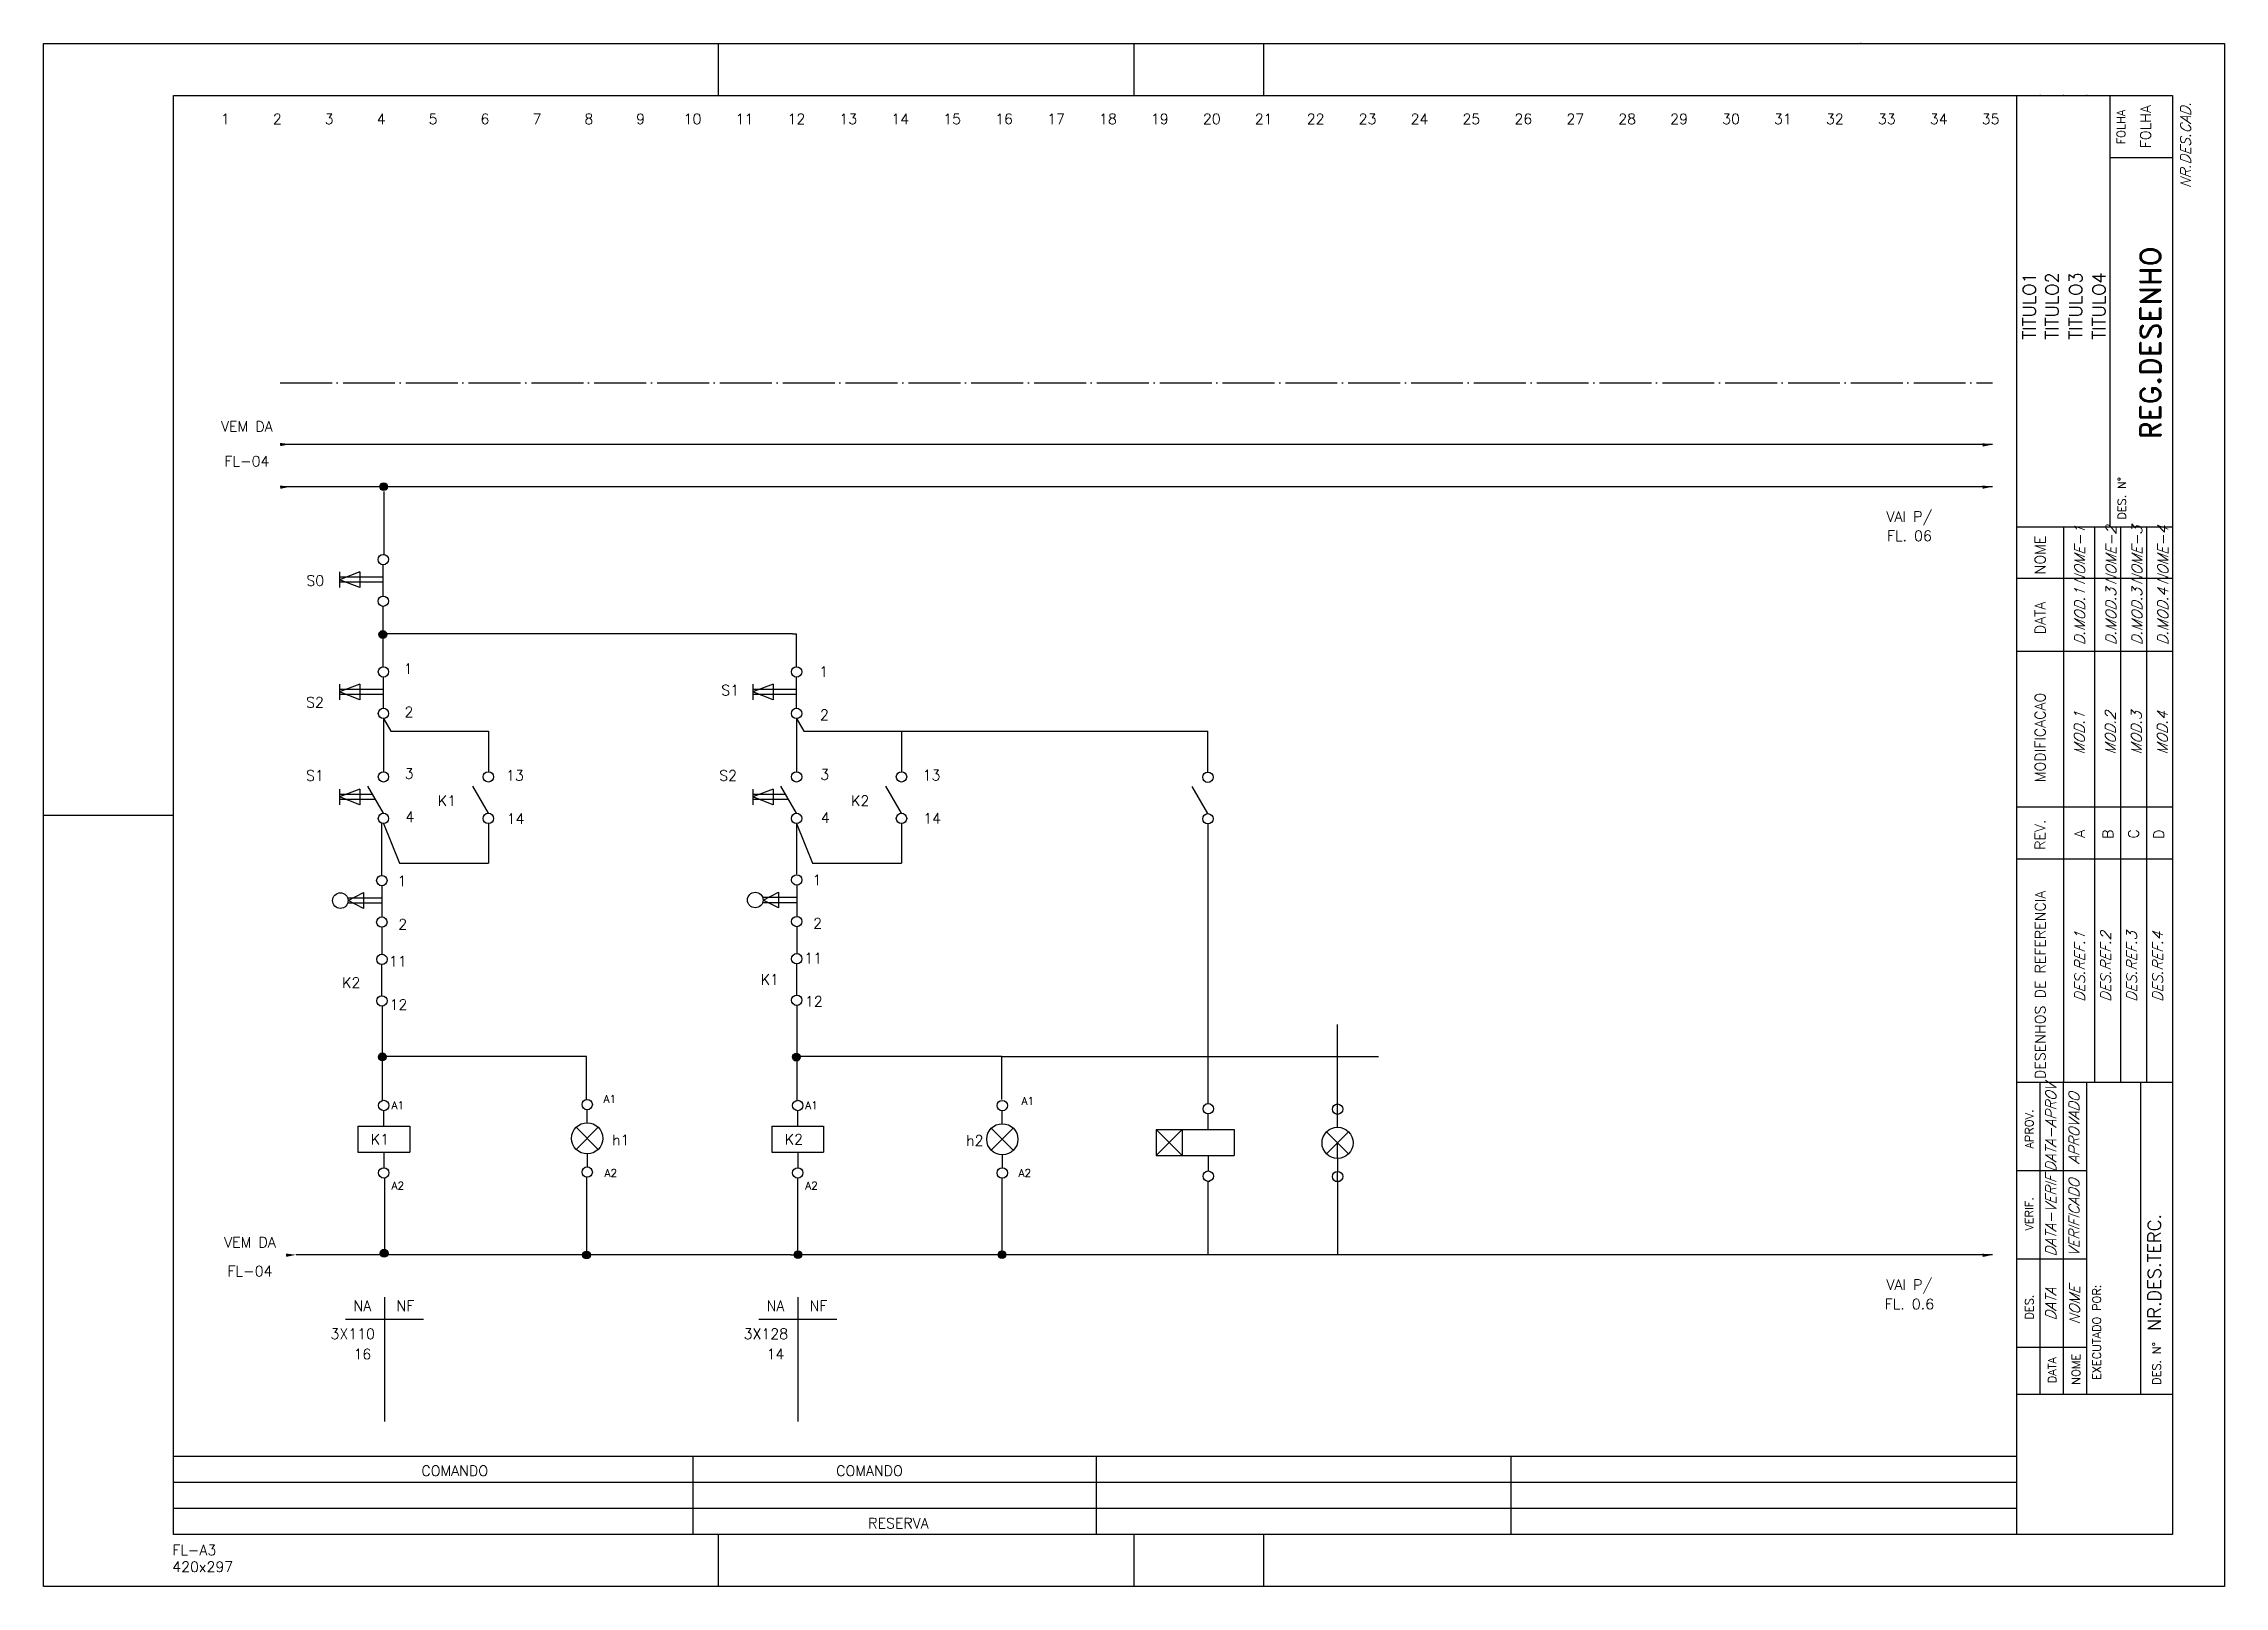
# Model space of a CAD drawing. Extents: x 0 to 420, y 5 to 302.
import ezdxf
from ezdxf.enums import TextEntityAlignment as Align

# ---------------------------------------------------------------- set-up
doc = ezdxf.new("R2010")
doc.units = 0
doc.header["$MEASUREMENT"] = 0
doc.linetypes.add('CENTRO3', pattern=[12, 10, -1, 0, -1])
doc.layers.get('0').update_dxf_attribs({"color": 1, "linetype": 'CONTINUOUS'})
for name, color, linetype in [('CARIMBO', 7, 'CONTINUOUS'), ('CENTRO3', 5, 'CENTRO3'), ('CON', 1, 'CONTINUOUS'), ('DES', 7, 'CONTINUOUS'), ('GERAL', 1, 'CONTINUOUS'), ('SIM', 1, 'CONTINUOUS'), ('TEXTO', 6, 'CONTINUOUS'), ('WIDTH', 4, 'CONTINUOUS')]:
    doc.layers.add(name, color=color, linetype=linetype)
doc.styles.add('ROMAND', font='romand')
doc.styles.add('ROMANS', font='romans')

# ---------------------------------------------------------------- blocks, each defined once
blk = doc.blocks.new('*X6')
at = {"color": 0}
for p, q in [((55.16, -82.02), (55.88, -81.3)), ((55.17, -82.19), (56.04, -81.31)), ((55.2, -81.81), (55.66, -81.34)), ((55.21, -82.32), (56.18, -81.35)), ((55.27, -82.44), (56.3, -81.41)), ((55.34, -82.54), (56.4, -81.49)), ((55.43, -82.63), (56.49, -81.58)), ((55.54, -82.7), (56.56, -81.68)), ((55.66, -82.76), (56.61, -81.8)), ((55.8, -82.79), (56.65, -81.94)), ((55.97, -82.8), (56.65, -82.12)), ((56.21, -82.73), (56.59, -82.36))]:
    blk.add_line(p, q, dxfattribs=at)
blk = doc.blocks.new('CE')
at = {"layer": 'SIM'}
blk.add_circle((0, 0), 0.75, dxfattribs=at)
blk.add_blockref('*X6', (-55.91, 82.05), dxfattribs=at)
blk = doc.blocks.new('CNF')
at = {"layer": 'CON', "color": 4}
blk.add_line((0, 2), (0, 8), dxfattribs=at)
at = {"layer": 'CON'}
for centre in [(0, 9), (0, 1)]:
    blk.add_circle(centre, 1, dxfattribs=at)
at = {"color": 6, "style": 'ROMANS'}
for tag, p in [('CONTATO1', (1.46, 8.31)), ('CONTATO2', (1.46, 0.3))]:
    blk.add_attdef(tag, p, '', height=1.5, dxfattribs=at)
blk.add_attdef('POSICAO', text='', height=2, dxfattribs=at).set_placement((-1, 4.16), align=Align.RIGHT)
blk = doc.blocks.new('CFCF')
at = {"layer": 'CON'}
for p, q in [((0, 5.63), (-6.57, 5.63)), ((0, 4.63), (-6.57, 4.63)), ((-6.49, 5.14), (-3.51, 6.68)), ((-3.51, 3.61), (-6.49, 5.14)), ((-3.51, 6.68), (-3.51, 3.61))]:
    blk.add_line(p, q, dxfattribs=at)
at = {"layer": 'CON', "color": 4}
blk.add_line((0, 8), (0, 2), dxfattribs=at)
at = {"layer": 'CON'}
for centre, radius in [((0, 9), 1), ((-7.99, 5.14), 1.5), ((0, 1), 1)]:
    blk.add_circle(centre, radius, dxfattribs=at)
at = {"color": 6, "style": 'ROMANS'}
for tag, p in [('CONTATO1', (1.46, 8.31)), ('CONTATO2', (1.46, 0.3))]:
    blk.add_attdef(tag, p, '', height=1.5, dxfattribs=at)
blk.add_attdef('POSICAO', text='', height=2, dxfattribs=at).set_placement((-10.07, 4.16), align=Align.RIGHT)
blk = doc.blocks.new('REYEFD')
at = {"layer": 'SIM'}
for p, q in [((1.19, 4.74), (-3.05, 8.98)), ((1.19, 8.98), (-3.05, 4.74)), ((-0.93, 9.86), (-0.93, 12.35)), ((-0.93, 3.86), (-0.93, 1.37))]:
    blk.add_line(p, q, dxfattribs=at)
for centre, radius in [((-0.93, 13.35), 1), ((-0.93, 6.86), 3), ((-0.93, 0.37), 1)]:
    blk.add_circle(centre, radius, dxfattribs=at)
at = {"color": 6, "style": 'ROMANS'}
blk.add_attdef('POSICAO', (0.53, 1.42), '', height=2, dxfattribs=at)
blk = doc.blocks.new('RTE')
at = {"layer": 'SIM'}
for p, q in [((0, 9.99), (0, 12.98)), ((-10, 9.99), (5, 9.99)), ((-5, 9.99), (-10, 4.99)), ((-10, 9.99), (-5, 4.99)), ((-10, 9.99), (-10, 4.99)), ((-5, 9.99), (-5, 4.99)), ((5, 9.99), (5, 4.99)), ((-10, 4.99), (5, 4.99)), ((0, 4.99), (0, 2))]:
    blk.add_line(p, q, dxfattribs=at)
for centre in [(0, 13.98), (0, 1)]:
    blk.add_circle(centre, 1, dxfattribs=at)
at = {"color": 6, "style": 'ROMANS'}
for tag, p in [('CONTATO1', (1.46, 13.27)), ('CONTATO2', (1.46, 0.25))]:
    blk.add_attdef(tag, p, '', height=1.5, dxfattribs=at)
blk.add_attdef('POSICAO', text='', height=2, dxfattribs=at).set_placement((-0.04, 7.55), align=Align.MIDDLE)
blk = doc.blocks.new('CNA')
at = {"layer": 'CON', "color": 4, "linetype": 'Continuous'}
blk.add_line((0, 2.01), (-3.01, 7.19), dxfattribs=at)
at = {"layer": 'CON', "linetype": 'Continuous'}
for centre in [(0, 9), (0, 1)]:
    blk.add_circle(centre, 1, dxfattribs=at)
at = {"color": 6, "style": 'ROMANS'}
for tag, p in [('CONTATO1', (1.46, 8.31)), ('CONTATO2', (1.46, 0.3))]:
    blk.add_attdef(tag, p, '', height=1.5, dxfattribs=at)
blk.add_attdef('POSICAO', text='', height=2, dxfattribs=at).set_placement((-3.19, 4.16), align=Align.RIGHT)

msp = doc.modelspace()

# ---------------------------------------------------------------- linework, layer by layer
at = {"linetype": 'Continuous'}
for p in [(384.5, 292), (389, 292), (393.5, 292)]:
    msp.add_point(p, dxfattribs=at)
at = {"layer": 'CARIMBO', "color": 4}
for p, q in [((380, 15), (380, 292)), ((398, 209), (398, 292)), ((398, 280.08), (410, 280.08)), ((380, 209), (410, 209)), ((389, 209), (389, 102)), ((410, 199), (380, 199)), ((410, 185), (380, 185)), ((410, 185), (380, 185)), ((410, 155), (380, 155)), ((410, 145), (380, 145)), ((410, 102), (380, 102)), ((384.5, 42), (384.5, 102)), ((393.5, 42), (393.5, 102)), ((403.9, 42), (403.9, 102)), ((380, 42), (410, 42))]:
    msp.add_line(p, q, dxfattribs=at)
at = {"layer": 'CARIMBO', "color": 7}
for p, q in [((395, 209), (395, 102)), ((400, 209), (400, 102)), ((405, 209), (405, 102)), ((389, 42), (389, 102))]:
    msp.add_line(p, q, dxfattribs=at)
at = {"layer": 'CENTRO3'}
msp.add_line((45.56, 236.69), (375.34, 236.69), dxfattribs=at)
at = {"layer": 'CON', "color": 4}
for p, q in [((65.42, 195.63), (65.42, 201.63)), ((65.45, 174.02), (65.45, 180.02)), ((145.02, 174.02), (145.02, 180.02)), ((65.45, 153.85), (62.44, 159.03)), ((85.65, 153.85), (82.64, 159.03)), ((145.02, 153.85), (142.01, 159.03)), ((165.22, 153.85), (162.21, 159.03))]:
    msp.add_line(p, q, dxfattribs=at)
at = {"layer": 'CON'}
for p, q in [((56.97, 200.32), (56.97, 197.29)), ((60.89, 200.32), (56.97, 198.8)), ((65.42, 199.3), (56.97, 199.3)), ((60.89, 197.29), (56.97, 198.8)), ((65.42, 198.3), (56.97, 198.3)), ((60.89, 200.32), (60.89, 197.29)), ((57, 178.71), (57, 175.68)), ((60.93, 178.71), (57, 177.19)), ((65.45, 177.68), (57, 177.68)), ((60.93, 175.68), (57, 177.19)), ((65.45, 176.68), (57, 176.68)), ((60.93, 178.71), (60.93, 175.68)), ((140.5, 178.71), (136.57, 177.19)), ((136.57, 178.71), (136.57, 175.68)), ((145.02, 177.68), (136.57, 177.68)), ((140.5, 175.68), (136.57, 177.19)), ((145.02, 176.68), (136.57, 176.68)), ((140.5, 178.71), (140.5, 175.68)), ((57, 158.49), (57, 155.47)), ((60.93, 158.49), (57, 156.98)), ((63.35, 157.47), (57, 157.47)), ((60.93, 155.47), (57, 156.98)), ((63.93, 156.47), (57, 156.47)), ((60.93, 158.49), (60.93, 155.47)), ((140.5, 158.49), (136.57, 156.98)), ((136.57, 158.49), (136.57, 155.47)), ((142.92, 157.47), (136.57, 157.47)), ((140.5, 155.47), (136.57, 156.98)), ((143.5, 156.47), (136.57, 156.47)), ((140.5, 158.49), (140.5, 155.47))]:
    msp.add_line(p, q, dxfattribs=at)
for centre in [(65.42, 202.66), (65.42, 194.66), (65.45, 181.05), (145.02, 181.05), (65.45, 173.05), (145.02, 173.05), (65.45, 160.84), (85.65, 160.84), (145.02, 160.84), (165.22, 160.84), (65.45, 152.84), (85.65, 152.84), (145.02, 152.84), (165.22, 152.84)]:
    msp.add_circle(centre, 1, dxfattribs=at)
at = {"layer": 'DES'}
for p, q in [((0, 5), (0, 302)), ((0, 5), (0, 302)), ((0, 302), (420, 302)), ((130, 292), (130, 302)), ((210, 292), (210, 302)), ((235, 292), (235, 302)), ((420, 302), (420, 5)), ((74.89, 224.82), (45.56, 224.82)), ((375.34, 224.82), (74.89, 224.82)), ((375.34, 216.7), (45.56, 216.7)), ((65.53, 215.75), (65.53, 203.66)), ((65.39, 189.01), (65.39, 193.73)), ((65.39, 182.05), (65.39, 187.51)), ((144.24, 188.4), (66, 188.4)), ((144.24, 188.4), (145.03, 188.4)), ((145.03, 187.66), (145.03, 188.4)), ((145.03, 182.01), (145.03, 187.66)), ((65.47, 172.05), (66.84, 169.67)), ((65.47, 172.05), (65.47, 161.84)), ((66.84, 169.67), (85.65, 169.67)), ((85.65, 169.67), (85.65, 161.84)), ((145.03, 172.05), (145.03, 161.84)), ((145.03, 172.05), (146.41, 169.67)), ((146.41, 169.67), (165.22, 169.67)), ((165.22, 169.67), (165.22, 161.84)), ((165.22, 169.67), (224.23, 169.67)), ((224.19, 161.77), (224.19, 169.67)), ((0, 153.5), (25, 153.5)), ((65.14, 141.88), (65.14, 151.89)), ((65.47, 151.84), (68.51, 144.24)), ((85.65, 151.84), (85.65, 144.24)), ((145.03, 151.84), (148.07, 144.24)), ((145.08, 142.11), (145.08, 151.97)), ((165.22, 151.84), (165.22, 144.24)), ((224.09, 153.76), (224.09, 154.02)), ((224.23, 151.77), (224.23, 97.97)), ((68.51, 144.24), (85.65, 144.24)), ((148.07, 144.24), (165.22, 144.24)), ((65.14, 131.88), (65.14, 126.71)), ((145.05, 131.99), (145.05, 126.83)), ((65.23, 116.62), (65.23, 107.68)), ((145.07, 116.83), (145.07, 107.63)), ((249.21, 93.38), (249.21, 113.17)), ((65.23, 106.18), (65.23, 98.53)), ((104.55, 106.99), (65.91, 106.99)), ((104.55, 98.73), (104.55, 106.99)), ((145.07, 106.14), (145.07, 98.42)), ((184.54, 106.99), (145.66, 106.99)), ((184.54, 98.71), (184.54, 106.99)), ((184.54, 106.99), (257.06, 106.99)), ((249.21, 87.38), (249.21, 90.38)), ((249.21, 83.01), (249.21, 84.89)), ((65.62, 83.68), (65.62, 69.89)), ((104.55, 83.77), (104.55, 82.48)), ((104.55, 82.72), (104.55, 69.53)), ((145.19, 83.59), (145.19, 69.61)), ((184.54, 83.49), (184.54, 69.61)), ((224.23, 83.01), (224.23, 68.81)), ((224.23, 83.01), (224.59, 83.01)), ((248.73, 83.01), (249.68, 83.01)), ((249.21, 83.01), (249.21, 68.81)), ((64.91, 68.81), (48.62, 68.81)), ((103.86, 68.81), (66.26, 68.81)), ((143.95, 68.81), (105.31, 68.81)), ((143.94, 68.81), (144.55, 68.81)), ((183.84, 68.81), (145.96, 68.81)), ((375.34, 68.81), (185.34, 68.81)), ((65.66, 60.7), (65.66, 36.76)), ((145.23, 60.7), (145.23, 36.76)), ((58.16, 56.41), (73.17, 56.41)), ((137.72, 56.41), (152.74, 56.41)), ((380, 30), (25, 30)), ((125.06, 30), (125.06, 15)), ((202.71, 30), (202.71, 15)), ((282.6, 30), (282.6, 15)), ((380, 25), (25, 25)), ((380, 20), (25, 20)), ((130, 5), (130, 15)), ((210, 5), (210, 15)), ((235, 5), (235, 15)), ((420, 5), (0, 5))]:
    msp.add_line(p, q, dxfattribs=at)
at = {"layer": 'DES', "color": 1}
for points in [[(45.55, 225.14), (45.58, 224.5), (47.48, 224.9)], [(373.41, 225.07), (373.44, 224.42), (375.34, 224.82)], [(45.55, 216.93), (45.58, 216.29), (47.48, 216.69)], [(373.41, 216.94), (373.44, 216.3), (375.34, 216.7)], [(46.69, 69.07), (46.72, 68.43), (48.62, 68.83)], [(373.41, 69.05), (373.44, 68.41), (375.34, 68.81)]]:
    msp.add_solid(points, dxfattribs=at)
at = {"layer": 'SIM'}
for p, q in [((104.69, 94.25), (104.69, 96.74)), ((60.51, 93.58), (60.51, 88.58)), ((60.51, 93.58), (70.51, 93.58)), ((65.51, 93.58), (65.51, 96.57)), ((70.51, 93.58), (70.51, 88.58)), ((102.57, 89.13), (106.81, 93.38)), ((102.57, 93.38), (106.81, 89.13)), ((140.23, 93.58), (150.23, 93.58)), ((140.23, 93.58), (140.23, 88.58)), ((145.23, 93.58), (145.23, 96.57)), ((150.23, 93.58), (150.23, 88.58)), ((182.52, 93.2), (186.76, 88.95)), ((182.52, 88.95), (186.76, 93.2)), ((184.64, 94.07), (184.64, 96.56)), ((60.51, 88.58), (70.51, 88.58)), ((65.51, 88.58), (65.51, 85.59)), ((104.69, 88.25), (104.69, 85.76)), ((140.23, 88.58), (150.23, 88.58)), ((145.23, 88.58), (145.23, 85.59)), ((184.64, 88.07), (184.64, 85.58))]:
    msp.add_line(p, q, dxfattribs=at)
for centre, radius in [((65.51, 97.57), 1), ((104.69, 97.74), 1), ((145.23, 97.57), 1), ((184.64, 97.56), 1), ((104.69, 91.25), 3), ((184.64, 91.07), 3), ((65.51, 84.59), 1), ((104.69, 84.76), 1), ((145.23, 84.59), 1), ((184.64, 84.58), 1)]:
    msp.add_circle(centre, radius, dxfattribs=at)
at = {"layer": 'TEXTO'}
msp.add_point((350, 302), dxfattribs=at)
at = {"layer": 'WIDTH'}
for p, q in [((25, 292), (410, 292)), ((25, 15), (25, 292)), ((410, 292), (410, 15)), ((410, 15), (25, 15))]:
    msp.add_line(p, q, dxfattribs=at)
at = {"layer": 'WIDTH', "color": 4}
for p, q in [((393.5, 85), (380, 85)), ((393.5, 68), (380, 68)), ((393.5, 51), (380, 51))]:
    msp.add_line(p, q, dxfattribs=at)

# ---------------------------------------------------------------- block references
for name, p in [('CNA', (224.23, 151.77)), ('CFCF', (65.14, 131.88)), ('CFCF', (145.05, 131.99)), ('CNF', (65.15, 116.71)), ('CNF', (145.05, 116.83)), ('RTE', (224.3, 82.97))]:
    msp.add_blockref(name, p)
at = {"layer": 'DES'}
msp.add_blockref('REYEFD', (250.14, 83.52), dxfattribs=at)
at = {"layer": 'GERAL'}
for p, rotation in [((65.49, 216.7), 224.9999999999997), ((65.32, 188.26), 224.9999999999996), ((65.23, 106.93), 224.9999999999999), ((144.98, 106.89), 224.9999999999995), ((65.58, 69.13), 224.9999999999997), ((104.56, 68.78), 224.9999999999997), ((145.28, 68.86), 224.9999999999997), ((184.59, 68.86), 224.9999999999997)]:
    msp.add_blockref('CE', p, dxfattribs=dict(at, rotation=rotation))

# ---------------------------------------------------------------- texts
at = {"color": 6, "style": 'ROMANS'}
for tag, p in [('A1', (66.97, 96.85)), ('A1', (107.84, 98.08)), ('A1', (146.69, 96.85)), ('A1', (188.32, 97.71)), ('A2', (108.03, 83.82)), ('A2', (187.77, 83.82)), ('A2', (66.97, 81.39)), ('A2', (146.69, 81.39))]:
    msp.add_attdef(tag, p, '', height=1.5, dxfattribs=at)
for tag, p in [('NA', (61.39, 59.01)), ('NF', (69.67, 59.01)), ('NA', (140.96, 59.01)), ('NF', (149.24, 59.01)), ('3X110', (59.53, 53.62)), ('3X128', (139.1, 53.62)), ('16', (61.39, 49.71)), ('14', (140.96, 49.71))]:
    msp.add_attdef(tag, text='', height=2, dxfattribs=at).set_placement(p, align=Align.MIDDLE)
at = {"layer": 'CARIMBO', "color": 6, "style": 'ROMANS'}
for s, p in [('FOLHA', (400.1, 285.94)), ('DES. N%%D', (400.25, 214.46)), ('APROV.', (382.41, 93.05)), ('VERIF.', (382.4, 76.71)), ('DES.', (382.42, 58.75)), ('EXECUTADO POR:', (395.41, 53.91)), ('DES. N%%D', (406.94, 47.91)), ('DATA', (386.83, 46.62)), ('NOME', (391.42, 46.79))]:
    msp.add_text(s, height=1.6, rotation=90, dxfattribs=at).set_placement(p, align=Align.MIDDLE)
for s, p in [('MODIFICACAO', (385.52, 159.82)), ('REV.', (385.5, 146.79)), ('A', (393.13, 149.11)), ('B', (398.56, 148.88)), ('C', (403.51, 148.95)), ('D', (408.37, 148.88)), ('DESENHOS DE REFERENCIA', (385.53, 102.67))]:
    msp.add_text(s, height=2, rotation=90, dxfattribs=at).set_placement(p)
msp.add_attdef('FOLHA', text='', height=2, rotation=90, dxfattribs=at).set_placement((405.83, 286.03), align=Align.CENTER)
at = {"layer": 'CARIMBO', "color": 6, "style": 'ROMANS', "oblique": 20}
msp.add_attdef('NR.DES.CAD.', text='', height=2, rotation=90, dxfattribs=at).set_placement((413.53, 290.68), align=Align.RIGHT)
at = {"layer": 'CARIMBO', "color": 4, "style": 'ROMAND'}
msp.add_attdef('REG.DESENHO', text='', height=4, rotation=90, dxfattribs=at).set_placement((407.75, 244.4), align=Align.CENTER)
at = {"layer": 'CARIMBO', "color": 1, "style": 'ROMANS'}
for tag, p in [('TITULO1', (383.66, 251.49)), ('TITULO2', (388.08, 251.49)), ('TITULO3', (392.6, 251.49)), ('TITULO4', (397.09, 251.49))]:
    msp.add_attdef(tag, text='', height=2.5, rotation=90, dxfattribs=at).set_placement(p, align=Align.CENTER)
at = {"layer": 'CARIMBO', "color": 6, "style": 'ROMANS', "oblique": 20}
for tag, p in [('MOD.1', (393.06, 169.27)), ('MOD.2', (399.06, 169.27)), ('MOD.3', (404.06, 169.27)), ('MOD.4', (409.06, 169.27)), ('DES.REF.1', (393.15, 124.26)), ('DES.REF.2', (398.15, 124.26)), ('DES.REF.3', (403.15, 124.26)), ('DES.REF.4', (408.15, 124.26)), ('DATA-APROV', (387.58, 93.28)), ('APROVADO', (392.04, 93.15)), ('DATA-VERIF', (387.58, 76.33)), ('VERIFICADO', (392.04, 75.99)), ('NOME', (392.14, 59.13)), ('DATA', (387.58, 59.31))]:
    msp.add_attdef(tag, text='', height=2, rotation=90, dxfattribs=at).set_placement(p, align=Align.CENTER)
at = {"layer": 'CARIMBO', "color": 1, "style": 'ROMANS'}
msp.add_attdef('NR.DES.TERC.', (407.75, 54.19), '', height=2.5, rotation=90, dxfattribs=at)
at = {"layer": 'TEXTO', "style": 'ROMANS'}
for s, p in [('1', (35, 287.5)), ('2', (45, 287.5)), ('3', (55, 287.5)), ('4', (65, 287.5)), ('5', (75, 287.5)), ('6', (85, 287.5)), ('7', (95, 287.5)), ('8', (105, 287.5)), ('9', (114.98, 287.5)), ('10', (124.98, 287.5)), ('11', (134.98, 287.5)), ('12', (144.98, 287.5)), ('13', (154.98, 287.5)), ('14', (164.98, 287.5)), ('15', (174.98, 287.5)), ('16', (184.98, 287.5)), ('17', (194.98, 287.5)), ('18', (204.98, 287.5)), ('19', (214.98, 287.5)), ('20', (224.98, 287.5)), ('21', (234.98, 287.5)), ('22', (244.98, 287.5)), ('23', (254.98, 287.5)), ('24', (264.98, 287.5)), ('25', (274.98, 287.5)), ('26', (284.98, 287.5)), ('27', (294.98, 287.5)), ('28', (304.98, 287.5)), ('29', (314.98, 287.5)), ('30', (324.98, 287.5)), ('31', (334.98, 287.5)), ('32', (344.98, 287.5)), ('33', (354.98, 287.5)), ('34', (364.98, 287.5)), ('35', (374.98, 287.5))]:
    msp.add_text(s, height=2, dxfattribs=at).set_placement(p, align=Align.MIDDLE)
for s, p in [('VEM DA', (39.15, 227.3)), ('FL-04', (39.15, 220.61)), ('VAI P/', (359.34, 209.95)), ('FL. 06', (359.34, 206.24)), ('1', (70.22, 180.66)), ('1', (150.24, 180.11)), ('2', (70.35, 172.33)), ('2', (150.38, 171.78)), ('3', (70.4, 160.48)), ('13', (90.78, 160.11)), ('3', (150.43, 160.3)), ('13', (170.99, 160.17)), ('4', (70.53, 152.15)), ('14', (90.91, 151.78)), ('4', (150.56, 151.96)), ('14', (171.12, 151.84)), ('1', (69.04, 139.79)), ('1', (148.93, 139.98)), ('2', (69.17, 131.46)), ('2', (149.06, 131.65)), ('11', (68.22, 124.35)), ('11', (148.2, 124.94)), ('12', (68.35, 116.01)), ('12', (148.33, 116.61)), ('VEM DA', (39.75, 70.25)), ('FL-04', (39.75, 64.68)), ('VAI P/', (359.34, 62.06)), ('FL. 0.6', (359.34, 58.35)), ('COMANDO', (79.18, 26.26)), ('COMANDO', (159.06, 26.26)), ('RESERVA', (164.64, 16.16))]:
    msp.add_text(s, height=2, dxfattribs=at).set_placement(p, align=Align.CENTER)
at = {"layer": 'TEXTO', "color": 6, "style": 'ROMANS'}
for s, p in [('NOME', (385.52, 199.81)), ('DATA', (385.52, 188.31))]:
    msp.add_text(s, height=2, rotation=90, dxfattribs=at).set_placement(p)
at = {"layer": 'TEXTO', "style": 'ROMANS'}
for s, p in [('S0', (50.61, 197.62)), ('S1', (130.52, 176.53)), ('S2', (50.54, 174.19)), ('S1', (50.54, 160.1)), ('S2', (130.11, 160.1)), ('   K1', (71.46, 155.24)), ('   K2', (151.03, 155.24)), (' K2', (56.12, 120.23)), (' K1', (136.73, 120.83)), (' K1', (61.65, 90.08)), ('h1 ', (109.5, 89.94)), (' K2', (141.37, 90.08)), ('h2', (177.67, 89.84)), ('FL-A3', (24.77, 11)), ('420x297', (24.77, 7.77))]:
    msp.add_text(s, height=2, dxfattribs=at).set_placement(p)
at = {"layer": 'TEXTO', "color": 6, "style": 'ROMANS', "oblique": 20}
for tag, p in [('NOME-1', (393.15, 203.44)), ('NOME-2', (399.15, 203.44)), ('NOME-3', (404.15, 203.44)), ('NOME-4', (409.15, 203.44)), ('D.MOD.3', (399.15, 191.69)), ('D.MOD.3', (404.15, 191.69)), ('D.MOD.1', (393.15, 191.69)), ('D.MOD.4', (409.15, 191.69))]:
    msp.add_attdef(tag, text='', height=2, rotation=90, dxfattribs=at).set_placement(p, align=Align.CENTER)

doc.saveas('drawing.dxf')
